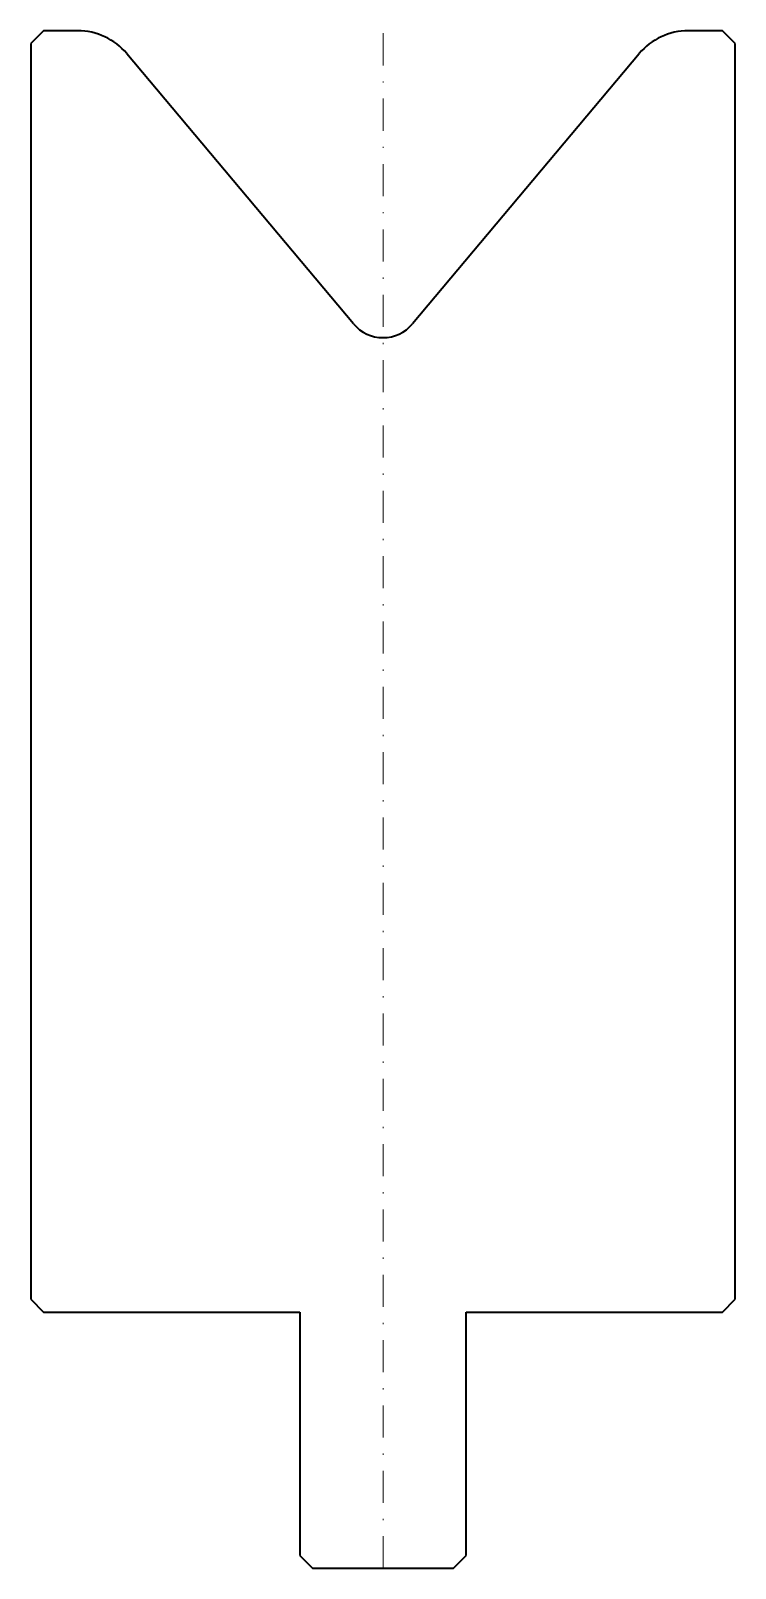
# Model space of a CAD drawing. Header units: millimetres. Extents: x -28 to 28, y -120 to 0.
import ezdxf

# ---------------------------------------------------------------- set-up
doc = ezdxf.new("R2010")
doc.units = ezdxf.units.MM
doc.header["$LTSCALE"] = 5
doc.linetypes.add('AUSGEZOGEN', pattern=[0])
doc.linetypes.add('DASHDOT', pattern=[1, 0.5, -0.25, 0, -0.25])
doc.layers.add('2', color=7, linetype='Continuous')

msp = doc.modelspace()

# ---------------------------------------------------------------- linework, layer by layer
at = {"layer": '2', "color": 7, "linetype": 'AUSGEZOGEN', "lineweight": 35}
for p, q in [((-26.5, 0), (-27.5, -1)), ((-23.83, 0), (-26.5, 0)), ((26.5, 0), (23.83, 0)), ((27.5, -1), (26.5, 0)), ((-27.5, -1), (-27.5, -99)), ((27.5, -99), (27.5, -1)), ((-2.3, -22.88), (-20, -1.79)), ((20, -1.79), (2.3, -22.88)), ((-27.5, -99), (-26.5, -100)), ((26.5, -100), (27.5, -99)), ((-26.5, -100), (-6.5, -100)), ((-6.5, -100), (-6.5, -119)), ((6.5, -119), (6.5, -100)), ((6.5, -100), (26.5, -100)), ((-6.5, -119), (-5.5, -120)), ((-5.5, -120), (5.5, -120)), ((5.5, -120), (6.5, -119))]:
    msp.add_line(p, q, dxfattribs=at)
at = {"layer": '2', "color": 7, "linetype": 'DASHDOT', "lineweight": 18}
msp.add_line((0, -120), (0, 0), dxfattribs=at)
at = {"layer": '2', "color": 7, "linetype": 'AUSGEZOGEN', "lineweight": 35}
for centre, radius, start, end in [((-23.83, -5), 5, 40, 90), ((23.83, -5), 5, 90, 140), ((0, -20.95), 3, 220, 320)]:
    msp.add_arc(centre, radius, start, end, dxfattribs=at)

doc.saveas('drawing.dxf')
